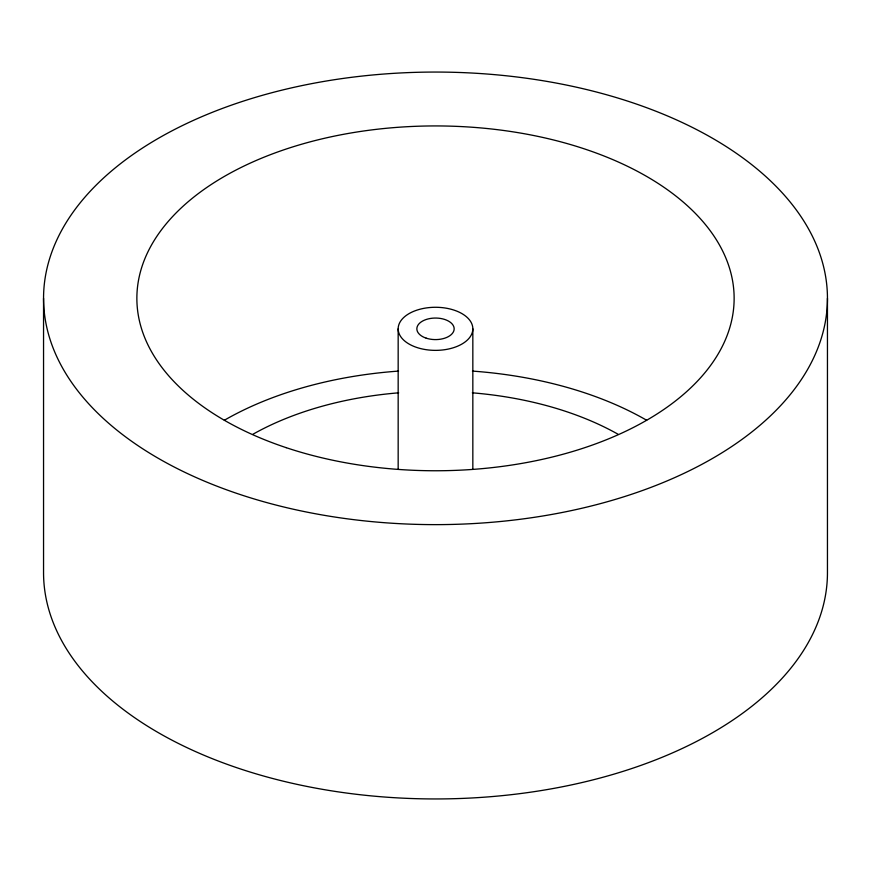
<?xml version="1.0" encoding="UTF-8"?>
<svg xmlns="http://www.w3.org/2000/svg" width="871" height="871" viewBox="0 0 871 871"><rect width="100%" height="100%" fill="white"/><g stroke="black" fill="none" stroke-linecap="round" stroke-linejoin="round"><path stroke-width="1.31" d="M827.45 298.35A391.95 226.286 0 0 1 239.525 494.314A391.95 226.286 0 0 1 239.525 102.375A391.95 226.286 0 0 1 827.45 298.35L827.45 572.65A391.95 226.286 0 0 1 435.5 798.947A391.95 226.286 0 0 1 43.55 572.65L43.55 298.35M472.833 328.824A37.333 21.546 0 0 1 416.839 347.485A37.333 21.546 0 0 1 416.839 310.163A37.333 21.546 0 0 1 472.833 328.824L472.833 468.794M398.167 328.824L398.167 468.794M224.337 420.258A298.633 172.414 0 0 1 398.57 371.09M472.43 371.09A298.633 172.414 0 0 1 646.663 420.258M252.928 434.248A261.3 150.857 0 0 1 398.668 392.821M472.332 392.821A261.3 150.857 0 0 1 618.072 434.248M426.169 338.155A18.661 10.779 0 0 0 454.161 328.824A18.661 10.779 0 0 0 426.169 319.494A18.661 10.779 0 0 0 426.169 338.155M286.189 447.661A298.633 172.414 0 0 0 734.133 298.35A298.633 172.414 0 0 0 286.189 149.028A298.633 172.414 0 0 0 286.189 447.661"/></g></svg>
